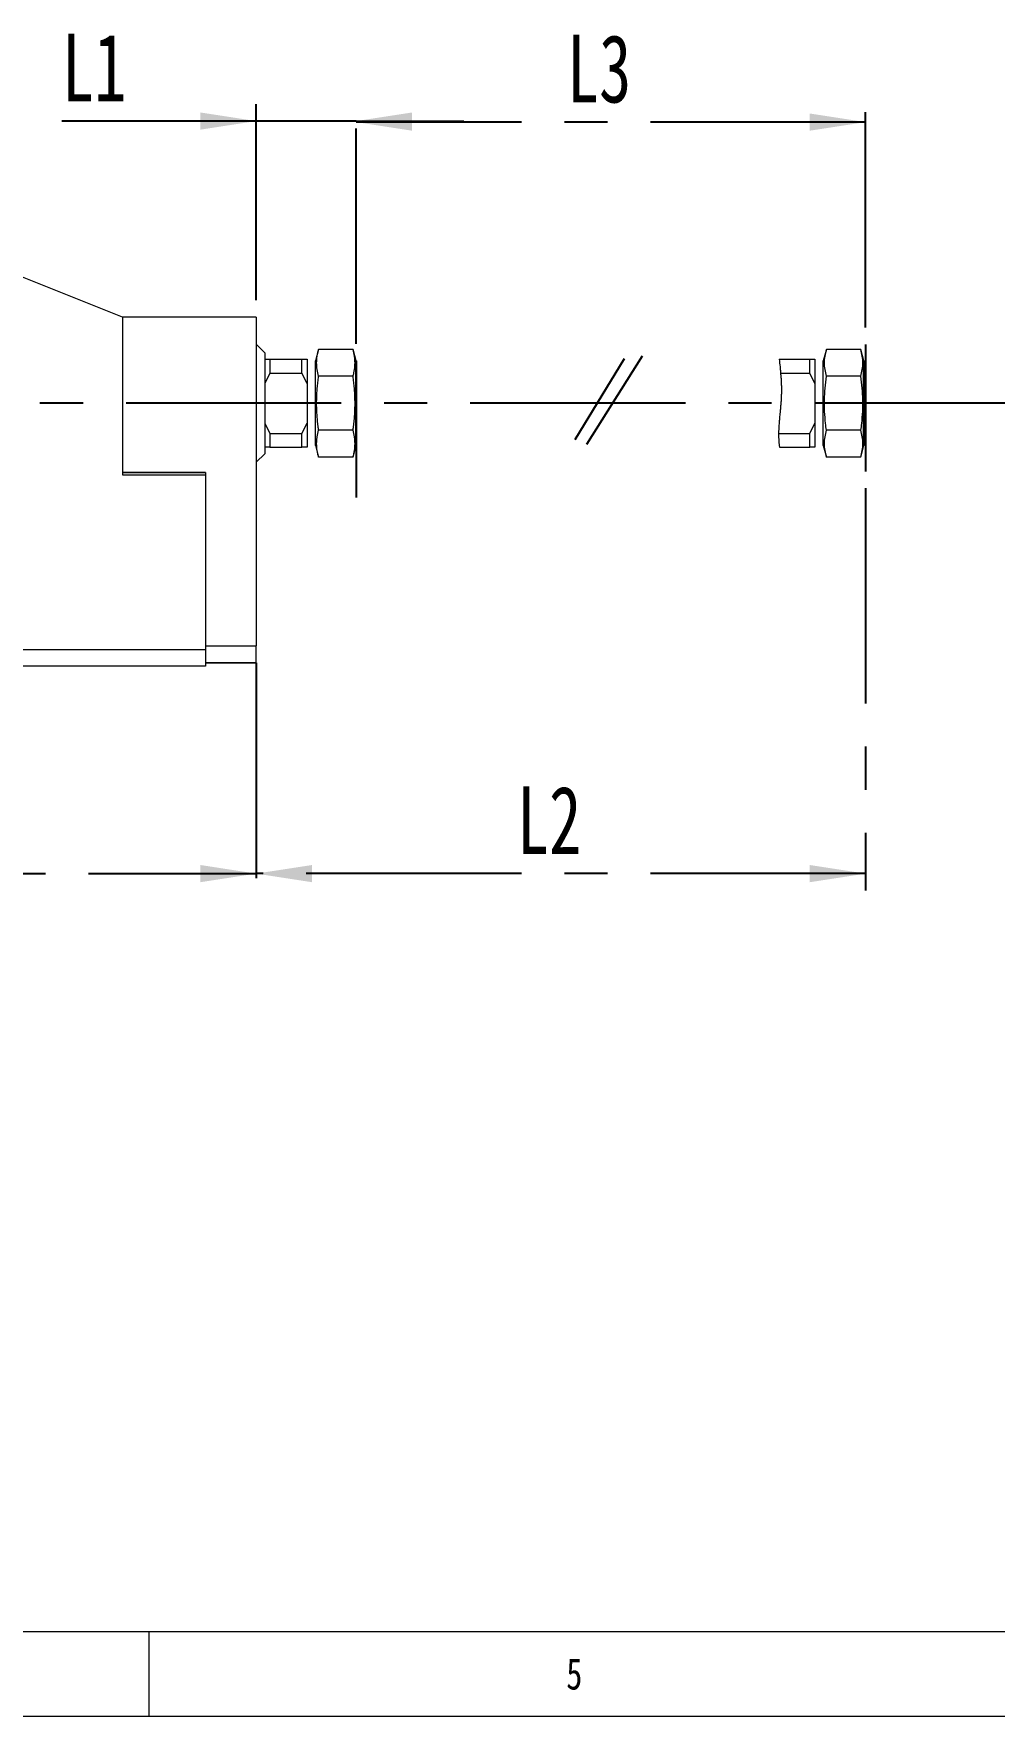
# Paper-space layout '시트1-ENG' of a CAD drawing. Header units: inches. Extents: x 0.2 to 16.3, y 0.2 to 11.5.
# Drawn here: x 7.999 to 10.231, y 0.197 to 4.105 of the extents above; entities that cross this region are included whole.
import ezdxf

# ---------------------------------------------------------------- set-up
doc = ezdxf.new("R2010")
doc.units = ezdxf.units.IN
doc.header["$MEASUREMENT"] = 0
doc.linetypes.add('CENTERX2', pattern=[0.8, 0.5, -0.1, 0.1, -0.1])
doc.layers.add('CENTER_LINE', color=7, linetype='CENTERX2')
doc.layers.add('DIMENSION', color=7, linetype='Continuous')
doc.styles.add('SLDTEXTSTYLE0', font='TXT', dxfattribs={"width": 0.7})
doc.styles.add('SLDTEXTSTYLE2', font='TXT', dxfattribs={"width": 0.75})
doc.dimstyles.new('SLDDIMSTYLE0', dxfattribs={"dimtxt": 0.15748, "dimasz": 0.13, "dimexe": 0, "dimexo": 0.0625, "dimgap": 0.03937, "dimtad": 1, "dimdec": 3, "dimrnd": 1e-09, "dimzin": 12, "dimdsep": 46, "dimtxsty": 'SLDTEXTSTYLE0', "dimsah": 1, "dimcen": 0.09, "dimadec": 0, "dimazin": 3, "dimtfac": 1, "dimtdec": 3, "dimtofl": 0, "dimtmove": 0, "dimatfit": 3, "dimfxl": 1, "dimfrac": 2, "dimtolj": 1, "dimtzin": 12, "dimarcsym": 0})
doc.dimstyles.new('SLDDIMSTYLE1', dxfattribs={"dimtxt": 0.15748, "dimasz": 0.13, "dimexe": 0, "dimexo": 0.0625, "dimgap": 0.03937, "dimtad": 1, "dimdec": 3, "dimrnd": 1e-09, "dimzin": 12, "dimdsep": 46, "dimtxsty": 'SLDTEXTSTYLE0', "dimsah": 1, "dimcen": 0.09, "dimadec": 0, "dimazin": 3, "dimtfac": 1, "dimtdec": 3, "dimtmove": 0, "dimatfit": 0, "dimfxl": 1, "dimfrac": 2, "dimtolj": 1, "dimtzin": 12, "dimarcsym": 0})

# ---------------------------------------------------------------- blocks, each defined once
blk = doc.blocks.new('_D_65')
at = {"layer": 'CENTER_LINE'}
for p, q in [((8.5161, 3.4859), (8.5161, 3.9409)), ((8.7484, 3.3841), (8.7484, 3.9409)), ((8.5161, 3.9015), (8.0644, 3.9015)), ((8.7484, 3.9015), (8.5161, 3.9015)), ((8.7484, 3.9015), (8.9984, 3.9015))]:
    blk.add_line(p, q, dxfattribs=at)
for points in [[(8.5161, 3.9015), (8.3861, 3.9215), (8.3861, 3.8815)], [(8.7484, 3.9015), (8.8784, 3.8815), (8.8784, 3.9215)]]:
    blk.add_solid(points, dxfattribs=at)
at = {"layer": 'CENTER_LINE', "insert": (8.0644, 4.1045), "char_height": 0.15748, "attachment_point": 1, "style": 'SLDTEXTSTYLE0'}
blk.add_mtext('L1', dxfattribs=at)
blk = doc.blocks.new('_D_66')
at = {"layer": 'CENTER_LINE'}
for p, q in [((8.7484, 3.3841), (8.7484, 3.9385)), ((9.9323, 3.422), (9.9323, 3.9385)), ((9.9323, 3.8991), (8.7484, 3.8991))]:
    blk.add_line(p, q, dxfattribs=at)
for points in [[(8.7484, 3.8991), (8.8784, 3.8791), (8.8784, 3.9191)], [(9.9323, 3.8991), (9.8023, 3.9191), (9.8023, 3.8791)]]:
    blk.add_solid(points, dxfattribs=at)
at = {"layer": 'CENTER_LINE', "insert": (9.2378, 4.1022), "char_height": 0.15748, "attachment_point": 1, "style": 'SLDTEXTSTYLE0'}
blk.add_mtext('L3', dxfattribs=at)
blk = doc.blocks.new('_D_67')
at = {"layer": 'CENTER_LINE'}
for p, q in [((9.9323, 3.0488), (9.9323, 2.1145)), ((8.5161, 2.6433), (8.5161, 2.1145)), ((9.9323, 2.1539), (8.5161, 2.1539))]:
    blk.add_line(p, q, dxfattribs=at)
for points in [[(8.5161, 2.1539), (8.6461, 2.1339), (8.6461, 2.1739)], [(9.9323, 2.1539), (9.8023, 2.1739), (9.8023, 2.1339)]]:
    blk.add_solid(points, dxfattribs=at)
at = {"layer": 'CENTER_LINE', "insert": (9.1216, 2.3569), "char_height": 0.15748, "attachment_point": 1, "style": 'SLDTEXTSTYLE0'}
blk.add_mtext('L2', dxfattribs=at)
blk = doc.blocks.new('_D_69')
at = {"layer": 'CENTER_LINE'}
for p, q in [((4.1263, 3.0448), (4.1263, 2.1145)), ((8.5161, 2.6433), (8.5161, 2.1145)), ((4.1263, 2.1539), (8.5161, 2.1539))]:
    blk.add_line(p, q, dxfattribs=at)
for points in [[(4.1263, 2.1539), (4.2563, 2.1339), (4.2563, 2.1739)], [(8.5161, 2.1539), (8.3861, 2.1739), (8.3861, 2.1339)]]:
    blk.add_solid(points, dxfattribs=at)
at = {"layer": 'CENTER_LINE', "insert": (6.1324, 2.3569), "char_height": 0.15748, "attachment_point": 1, "style": 'SLDTEXTSTYLE0'}
blk.add_mtext('4.39', dxfattribs=at)

psp = doc.layouts.new('시트1-ENG')

# ---------------------------------------------------------------- linework, layer by layer
at = {"color": 7, "linetype": 'Continuous', "lineweight": 18}
for p, q in [((8.2051, 3.4463), (7.9098, 3.5644)), ((8.2051, 3.4465), (8.2051, 3.4463)), ((8.5161, 3.4465), (8.2051, 3.4465)), ((8.2051, 3.4463), (8.2051, 3.2889)), ((8.5161, 3.4465), (8.5161, 2.6827)), ((8.5358, 3.3636), (8.5161, 3.3833)), ((8.5358, 3.3636), (8.5358, 3.129)), ((8.661, 3.3713), (8.6539, 3.3447)), ((8.7412, 3.3713), (8.661, 3.3713)), ((8.7484, 3.3447), (8.7412, 3.3713)), ((9.8411, 3.3713), (9.8339, 3.3447)), ((9.9213, 3.3713), (9.8411, 3.3713)), ((9.9284, 3.3447), (9.9213, 3.3713)), ((8.5358, 3.3486), (8.5476, 3.3486)), ((8.5476, 3.3486), (8.5476, 3.3163)), ((8.5476, 3.3486), (8.6224, 3.3486)), ((8.6224, 3.3163), (8.6224, 3.3486)), ((8.6224, 3.3486), (8.6342, 3.3486)), ((8.6342, 3.3486), (8.6342, 3.2922)), ((8.6539, 3.2463), (8.6539, 3.3447)), ((8.7484, 3.2463), (8.7484, 3.3447)), ((9.7315, 3.3486), (9.8024, 3.3486)), ((9.8024, 3.3163), (9.8024, 3.3486)), ((9.8024, 3.3486), (9.8143, 3.3486)), ((9.8143, 3.3486), (9.8143, 3.2922)), ((9.8339, 3.2463), (9.8339, 3.3447)), ((9.9284, 3.2463), (9.9284, 3.3447)), ((8.2051, 3.2889), (8.2051, 3.0855)), ((8.5476, 3.3163), (8.5358, 3.2922)), ((8.5476, 3.3163), (8.6224, 3.3163)), ((8.6342, 3.2922), (8.6224, 3.3163)), ((8.6342, 3.2922), (8.6342, 3.2003)), ((8.7412, 3.3088), (8.661, 3.3088)), ((9.7346, 3.3163), (9.8024, 3.3163)), ((9.8143, 3.2922), (9.8024, 3.3163)), ((9.8143, 3.2922), (9.8143, 3.2003)), ((9.9213, 3.3088), (9.8411, 3.3088)), ((8.6539, 3.1479), (8.6539, 3.2463)), ((8.7484, 3.1479), (8.7484, 3.2463)), ((9.8339, 3.1479), (9.8339, 3.2463)), ((9.9284, 3.1479), (9.9284, 3.2463)), ((8.5358, 3.2003), (8.5476, 3.1763)), ((8.5476, 3.1763), (8.6224, 3.1763)), ((8.5476, 3.1763), (8.5476, 3.1439)), ((8.6224, 3.1763), (8.6342, 3.2003)), ((8.6224, 3.1439), (8.6224, 3.1763)), ((8.6342, 3.2003), (8.6342, 3.1439)), ((8.7412, 3.1838), (8.661, 3.1838)), ((9.73, 3.1763), (9.8024, 3.1763)), ((9.8024, 3.1763), (9.8143, 3.2003)), ((9.8024, 3.1439), (9.8024, 3.1763)), ((9.8143, 3.2003), (9.8143, 3.1439)), ((9.9213, 3.1838), (9.8411, 3.1838)), ((8.5161, 3.1093), (8.5358, 3.129)), ((8.5476, 3.1439), (8.5358, 3.1439)), ((8.5476, 3.1439), (8.6224, 3.1439)), ((8.6342, 3.1439), (8.6224, 3.1439)), ((8.6539, 3.1479), (8.661, 3.1213)), ((8.7412, 3.1213), (8.7484, 3.1479)), ((9.7321, 3.1439), (9.8024, 3.1439)), ((9.8143, 3.1439), (9.8024, 3.1439)), ((9.8339, 3.1479), (9.8411, 3.1213)), ((9.9213, 3.1213), (9.9284, 3.1479)), ((8.7412, 3.1213), (8.661, 3.1213)), ((9.9213, 3.1213), (9.8411, 3.1213)), ((8.2051, 3.0855), (8.2051, 3.0801)), ((8.2051, 3.0855), (8.398, 3.0855)), ((8.398, 3.0852), (8.2051, 3.0852)), ((8.2051, 3.0801), (8.398, 3.0801)), ((8.398, 3.0855), (8.398, 2.6827)), ((4.709, 2.6746), (8.398, 2.6746)), ((8.398, 2.6827), (8.5161, 2.6827)), ((8.398, 2.6827), (8.398, 2.6787)), ((8.398, 2.6787), (8.398, 2.6746)), ((8.398, 2.6746), (8.398, 2.6353)), ((8.5161, 2.6433), (8.5161, 2.6827)), ((8.398, 2.6353), (4.709, 2.6353)), ((8.5161, 2.6433), (8.398, 2.6433)), ((8.398, 2.6431), (8.5161, 2.6431)), ((8.5161, 2.6433), (8.5161, 2.6431)), ((0.3937, 0.3937), (16.1516, 0.3937)), ((8.2677, 0.1969), (8.2677, 0.3937)), ((0.1969, 0.1969), (16.3386, 0.1969))]:
    psp.add_line(p, q, dxfattribs=at)
at = {"color": 7, "linetype": 'Continuous', "lineweight": 18, "flags": 128}
psp.add_lwpolyline([(9.7315, 3.3486), (9.732, 3.3441), (9.7324, 3.3396), (9.7329, 3.3351), (9.7333, 3.3305), (9.7336, 3.3277), (9.7339, 3.3248), (9.7341, 3.322), (9.7344, 3.3191), (9.7346, 3.3163), (9.7348, 3.3137), (9.735, 3.3111), (9.7352, 3.3085), (9.7354, 3.3059), (9.7356, 3.3034), (9.7357, 3.3008), (9.7358, 3.2988), (9.736, 3.2968), (9.7361, 3.2948), (9.7361, 3.2928), (9.7362, 3.2908), (9.7363, 3.2888), (9.7364, 3.2868), (9.7364, 3.2848), (9.7364, 3.2829), (9.7365, 3.2809), (9.7365, 3.2789), (9.7365, 3.277), (9.7365, 3.2752), (9.7365, 3.2733), (9.7364, 3.2715), (9.7364, 3.2697), (9.7364, 3.2679), (9.7363, 3.266), (9.7362, 3.2641), (9.7362, 3.2622), (9.7361, 3.2602), (9.736, 3.2583), (9.7359, 3.2565), (9.7358, 3.2546), (9.7357, 3.2528), (9.7356, 3.2509), (9.7354, 3.2488), (9.7352, 3.2466), (9.7351, 3.2444), (9.7349, 3.2422), (9.7347, 3.2401), (9.7345, 3.2379), (9.7343, 3.2354), (9.7341, 3.2328), (9.7339, 3.2303), (9.7336, 3.2277), (9.7334, 3.2252), (9.7331, 3.2219), (9.7327, 3.2186), (9.7324, 3.2153), (9.7322, 3.2129), (9.732, 3.2104), (9.7318, 3.2079), (9.7315, 3.2054), (9.7313, 3.203), (9.7311, 3.2005), (9.731, 3.1981), (9.7308, 3.1957), (9.7306, 3.1933), (9.7305, 3.1914), (9.7304, 3.1895), (9.7303, 3.1876), (9.7302, 3.1857), (9.7302, 3.1838), (9.7301, 3.1819), (9.73, 3.18), (9.73, 3.1781), (9.73, 3.1763), (9.73, 3.1746), (9.73, 3.1729), (9.73, 3.1712), (9.73, 3.1695), (9.73, 3.1678), (9.7301, 3.1661), (9.7302, 3.1645), (9.7302, 3.1629), (9.7303, 3.1614), (9.7304, 3.1598), (9.7305, 3.1582), (9.7306, 3.1566), (9.7308, 3.155), (9.7309, 3.1534), (9.7311, 3.1518), (9.7313, 3.1502), (9.7315, 3.1486), (9.7317, 3.1471), (9.7319, 3.1455), (9.7321, 3.1439)], dxfattribs=at)
at = {"color": 7, "linetype": 'Continuous', "lineweight": 18}
for points, knots in [([(8.661, 3.3088), (8.6598, 3.3139), (8.6573, 3.3243), (8.6561, 3.3399), (8.6571, 3.353), (8.659, 3.3635), (8.6603, 3.3687), (8.661, 3.3713)], [0, 0, 0, 0, 0.248186, 0.497361, 0.747765, 0.873823, 1, 1, 1, 1]), ([(8.7412, 3.3088), (8.7419, 3.3114), (8.7438, 3.3191), (8.7458, 3.3321), (8.7458, 3.3451), (8.7444, 3.3582), (8.7425, 3.3661), (8.7412, 3.3713)], [0, 0, 0, 0, 0.124056, 0.3727, 0.622481, 0.747793, 1, 1, 1, 1]), ([(9.8411, 3.3088), (9.8388, 3.3191), (9.8343, 3.3399), (9.8388, 3.3608), (9.8411, 3.3713)], [0, 0, 0, 0, 0.495288, 1, 1, 1, 1]), ([(9.9213, 3.3088), (9.9235, 3.3191), (9.928, 3.3399), (9.9236, 3.3608), (9.9213, 3.3713)], [0, 0, 0, 0, 0.495288, 1, 1, 1, 1]), ([(8.661, 3.1838), (8.6607, 3.1864), (8.66, 3.1917), (8.6589, 3.2014), (8.6578, 3.2131), (8.6569, 3.2266), (8.6565, 3.2402), (8.6565, 3.2539), (8.657, 3.2676), (8.6579, 3.2813), (8.6592, 3.2951), (8.6604, 3.3042), (8.661, 3.3088)], [0, 0, 0, 0, 0.06345, 0.126911, 0.234952, 0.34308, 0.451514, 0.560068, 0.6698, 0.779648, 0.889786, 1, 1, 1, 1]), ([(8.7412, 3.1838), (8.7416, 3.1864), (8.7423, 3.1917), (8.7434, 3.2014), (8.7445, 3.2131), (8.7453, 3.2266), (8.7458, 3.2402), (8.7457, 3.2539), (8.7452, 3.2676), (8.7443, 3.2813), (8.743, 3.2951), (8.7418, 3.3042), (8.7412, 3.3088)], [0, 0, 0, 0, 0.0634497, 0.126911, 0.2349519, 0.3430802, 0.4515142, 0.5600677, 0.6698003, 0.7796475, 0.8897863, 1, 1, 1, 1]), ([(9.8411, 3.1838), (9.8404, 3.189), (9.8375, 3.2123), (9.8352, 3.2542), (9.8391, 3.2905), (9.8411, 3.3088)], [0, 0, 0, 0, 0.126971, 0.560077, 1, 1, 1, 1]), ([(9.9213, 3.1838), (9.922, 3.189), (9.9249, 3.2123), (9.9272, 3.2542), (9.9233, 3.2905), (9.9213, 3.3088)], [0, 0, 0, 0, 0.126971, 0.560077, 1, 1, 1, 1]), ([(8.661, 3.1213), (8.6603, 3.1238), (8.6584, 3.1316), (8.6564, 3.1446), (8.6564, 3.1576), (8.6579, 3.1707), (8.6597, 3.1785), (8.661, 3.1838)], [0, 0, 0, 0, 0.1239853, 0.372537, 0.6223873, 0.7477935, 1, 1, 1, 1]), ([(8.7412, 3.1213), (8.7419, 3.1238), (8.7438, 3.1316), (8.7458, 3.1446), (8.7458, 3.1576), (8.7444, 3.1707), (8.7425, 3.1785), (8.7412, 3.1838)], [0, 0, 0, 0, 0.124056, 0.3727, 0.622481, 0.747793, 1, 1, 1, 1]), ([(9.8411, 3.1213), (9.8388, 3.1316), (9.8343, 3.1524), (9.8388, 3.1733), (9.8411, 3.1838)], [0, 0, 0, 0, 0.4952878, 1, 1, 1, 1]), ([(9.9213, 3.1213), (9.9235, 3.1316), (9.928, 3.1524), (9.9236, 3.1733), (9.9213, 3.1838)], [0, 0, 0, 0, 0.495288, 1, 1, 1, 1])]:
    psp.add_open_spline(points, degree=3, knots=knots, dxfattribs=at)
at = {"layer": 'CENTER_LINE'}
for p, q in [((8.7484, 3.3447), (8.7484, 3.1479)), ((8.7484, 3.1479), (8.7484, 3.3447)), ((9.9284, 3.1479), (9.9284, 3.3447)), ((10.3136, 3.2463), (3.9829, 3.2463)), ((8.7484, 3.2463), (8.7484, 3.0276))]:
    psp.add_line(p, q, dxfattribs=at)
at = {"layer": 'DIMENSION'}
for p, q in [((9.9323, 3.3827), (9.9323, 3.0881)), ((9.3712, 3.3491), (9.2565, 3.161)), ((9.4131, 3.3555), (9.2835, 3.1507))]:
    psp.add_line(p, q, dxfattribs=at)

# ---------------------------------------------------------------- texts
at = {"color": 7, "linetype": 'Continuous', "lineweight": 0, "insert": (9.2367, 0.332), "char_height": 0.0729, "attachment_point": 1, "style": 'SLDTEXTSTYLE2'}
psp.add_mtext('5', dxfattribs=at)

# ---------------------------------------------------------------- dimensions: what is measured, and where the dimension line sits
at = {"layer": 'CENTER_LINE'}
for base, p1, p2, text, dimstyle, picture, middle in [((8.5161, 3.9015), (8.7484, 3.3447), (8.5161, 3.4465), 'L1', 'SLDDIMSTYLE1', '_D_65', (8.1669, 3.9015)), ((8.7484, 3.8991), (9.9323, 3.3827), (8.7484, 3.3447), 'L3', 'SLDDIMSTYLE0', '_D_66', (9.3403, 3.8991)), ((8.5161, 2.1539), (9.9323, 3.0881), (8.5161, 2.6827), 'L2', 'SLDDIMSTYLE0', '_D_67', (9.2242, 2.1539))]:
    dim = psp.add_linear_dim(base=base, p1=p1, p2=p2, text=text, dimstyle=dimstyle, dxfattribs=at)
    dim.commit()
    dim.dimension.update_dxf_attribs({"geometry": picture, "text_midpoint": middle, "dimtype": 160})
dim = psp.add_linear_dim(base=(8.5161, 2.1539), p1=(4.1263, 3.0842), p2=(8.5161, 2.6827), dimstyle='SLDDIMSTYLE0', dxfattribs=at)
dim.commit()
dim.dimension.update_dxf_attribs({"geometry": '_D_69', "text_midpoint": (6.3212, 2.1539), "dimtype": 160})

doc.saveas('drawing.dxf')
